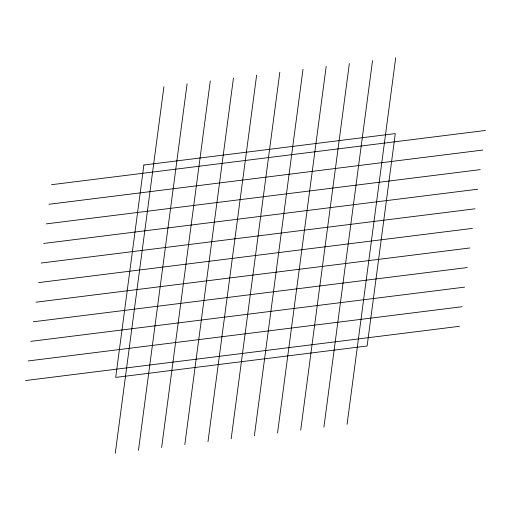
<?xml version="1.0" encoding="UTF-8"?>
<svg xmlns="http://www.w3.org/2000/svg" width="511" height="511" viewBox="0 0 511 511"><rect width="100%" height="100%" fill="white"/><g stroke="black" fill="none" stroke-linecap="round" stroke-linejoin="round"><path stroke-width="0.77" d="M115.282 453.283L163.922 86.691M138.462 450.383L187.103 83.791M161.642 447.489L210.283 80.898M184.816 444.589L233.463 77.998M207.996 441.696L256.643 75.098M231.176 438.796L279.824 72.204M254.357 435.902L303.004 69.304M277.537 433.002L326.184 66.411M300.717 430.102L349.358 63.511M323.897 427.209L372.538 60.617M347.078 424.309L395.718 57.717M51.534 184.701L485.45 130.465M48.935 204.285L482.85 150.049M46.341 223.869L480.251 169.633M43.742 243.453L477.657 189.217M41.142 263.031L475.058 208.801M38.542 282.615L472.458 228.385M35.942 302.199L469.858 247.969M33.343 321.783L467.258 267.547M30.749 341.367L464.659 287.131M28.15 360.951L462.065 306.715M25.55 380.535L459.466 326.299M143.885 165.008L115.703 377.412L367.115 345.992L395.297 133.588L143.885 165.008"/></g></svg>
